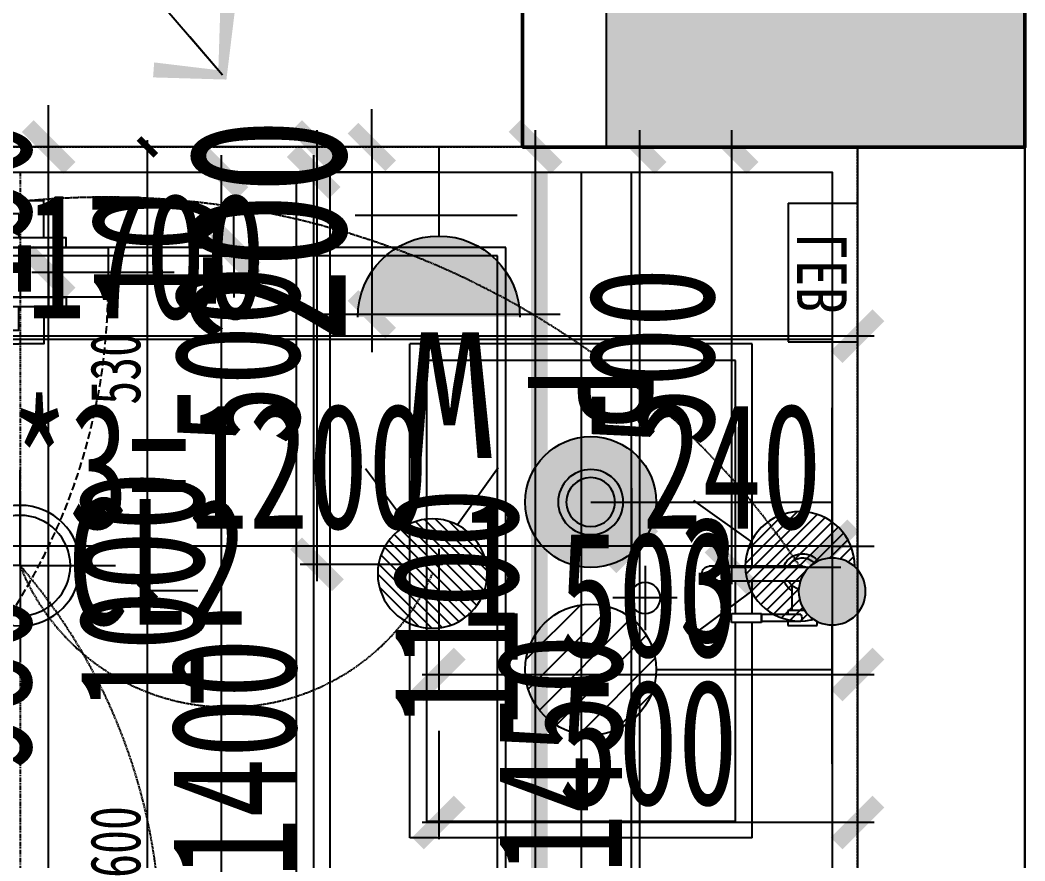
# Model space of a CAD drawing. Extents: x -255202 to 66368, y -6372500 to 603.
# Drawn here: x 63545 to 64745, y -3258140 to -3257136 of the extents above; entities that cross this region are included whole.
import ezdxf
from ezdxf.enums import TextEntityAlignment as Align

# ---------------------------------------------------------------- set-up
doc = ezdxf.new("R2010")
doc.units = 0
doc.header["$LTSCALE"] = 10
doc.header["$MEASUREMENT"] = 0
for name, pattern in [('$0$DASH', [0.35, 0.25, -0.1]), ('__DASH', [0.35, 0.25, -0.1]), ('CONTINOUS', [0]), ('DASH', [0.35, 0.25, -0.1]), ('DOTE', [2.42, 2, -0.2, 0.02, -0.2]), ('PHANTOM2', [31.75, 15.875, -3.175, 3.175, -3.175, 3.175, -3.175])]:
    doc.linetypes.add(name, pattern=pattern)
doc.layers.add('5-L8五联排-墙柱-6.000~-0.050sc$0$G2-Wall', color=61, linetype='Continuous', lineweight=50)
for name, color, linetype in [('A-HACH（图案填充）', 8, 'Continuous'), ('A-WALL-stru（结构墙柱）', 10, 'Continuous'), ('A-WALL（砌体墙）', 7, 'Continuous'), ('A-墙体完成面', 15, 'Continuous'), ('A-门', 251, 'Continuous'), ('D-地面材料', 250, 'Continuous'), ('D_Em_Eqpm（消防设备）', 100, 'Continuous'), ('DIM-地面材质放线', 149, 'Continuous'), ('DIM-平面标注', 149, 'Continuous'), ('DIM-开关定位', 149, 'Continuous'), ('DIM-排水定位', 149, 'Continuous'), ('DIM-插座定位', 146, 'Continuous'), ('DIM-灯具定位', 149, 'Continuous'), ('E-原建筑机电', 34, 'Continuous'), ('E-开关示意', 34, 'Continuous'), ('E-排水', 34, 'Continuous'), ('E-插座示意', 34, 'Continuous'), ('E-给水', 144, 'Continuous'), ('G-BEAM', 4, 'DASH'), ('G-BEAM_CON', 4, 'Continuous'), ('G-WALL', 50, 'Continuous'), ('J-厨具洁具', 45, 'Continuous'), ('J孔洞标注', 149, 'Continuous'), ('T-天花造型', 45, 'Continuous'), ('T-灯具、灯带', 13, 'Continuous'), ('W-文字', 67, 'Continuous'), ('墙体定位图', 7, 'Continuous'), ('天花布置图', 7, 'Continuous'), ('孔洞标注', 58, 'Continuous')]:
    doc.layers.add(name, color=color, linetype=linetype)
doc.styles.add('arch', font='romans.shx', dxfattribs={"width": 0.75})
doc.styles.add('宋体', font='', dxfattribs={"width": 0.8})
doc.styles.add('文字标注', font='', dxfattribs={"width": 0.7})
doc.styles.add('样式222', font='', dxfattribs={"width": 0.7})
doc.styles.add('细黑体', font='', dxfattribs={"width": 0.7})
doc.styles.add('黑体', font='simhei.ttf')
doc.styles.get('宋体').set_extended_font_data('STXihei')
doc.styles.get('文字标注').set_extended_font_data('STXihei')
doc.styles.get('样式222').set_extended_font_data('STXihei')
doc.styles.get('细黑体').set_extended_font_data('STXihei')
doc.dimstyles.new('DK-50', dxfattribs={"dimscale": 50, "dimtxt": 3, "dimasz": 1, "dimexe": 0.4, "dimexo": 0.4, "dimgap": 0.4, "dimtad": 1, "dimtoh": 1, "dimdec": 0, "dimrnd": 5, "dimdsep": 46, "dimtxsty": '样式222', "dimblk": 'ARCHTICK', "dimcen": 3, "dimdle": 0.4, "dimclrd": 149, "dimclre": 149, "dimclrt": 149, "dimadec": 0, "dimazin": 0, "dimtfac": 1, "dimtdec": 0, "dimtix": 1, "dimtmove": 2, "dimatfit": 3, "dimldrblk": 'ARCHTICK', "dimfxl": 3, "dimfxlon": 1, "dimtvp": 1, "dimtolj": 1, "dimtzin": 0, "dimarcsym": 0})
doc.dimstyles.new('TC-DIM', dxfattribs={"dimscale": 0, "dimtxt": 2.5, "dimasz": 1.2, "dimexe": 1.2, "dimexo": 0, "dimgap": 0.5, "dimtad": 1, "dimdec": 0, "dimlfac": -1, "dimzin": 9, "dimdsep": 46, "dimtxsty": 'arch', "dimblk1": 'ARCHTICK', "dimblk2": 'ARCHTICK', "dimsah": 1, "dimcen": 2, "dimdle": 1.2, "dimclrd": 67, "dimclre": 67, "dimclrt": 67, "dimadec": 0, "dimazin": 0, "dimtfac": 1, "dimtdec": 0, "dimtmove": 0, "dimatfit": 3, "dimldrblk": 'ARCHTICK', "dimfxl": 8, "dimtolj": 1, "dimtzin": 0, "dimarcsym": 0})
doc.dimstyles.new('副本 DK-20', dxfattribs={"dimscale": 20, "dimtxt": 3, "dimasz": 1, "dimexe": 0.4, "dimexo": 0.4, "dimgap": 0.4, "dimtad": 1, "dimtoh": 1, "dimdec": 0, "dimrnd": 5, "dimdsep": 46, "dimtxsty": '样式222', "dimblk": 'ARCHTICK', "dimcen": 3, "dimdle": 0.4, "dimclrd": 149, "dimclre": 149, "dimclrt": 149, "dimadec": 0, "dimazin": 0, "dimtfac": 1, "dimtdec": 0, "dimtix": 1, "dimtmove": 2, "dimatfit": 3, "dimldrblk": 'ARCHTICK', "dimfxl": 3, "dimfxlon": 1, "dimtvp": 1, "dimtolj": 1, "dimtzin": 0, "dimarcsym": 0})
doc.dimstyles.new('副本 DK-75', dxfattribs={"dimscale": 75, "dimtxt": 2.5, "dimasz": 0.6, "dimexe": 1, "dimexo": 1, "dimgap": 0.4, "dimtad": 1, "dimdec": 0, "dimrnd": 5, "dimdsep": 46, "dimtxsty": '样式222', "dimblk": 'ARCHTICK', "dimcen": 3, "dimdle": 0.4, "dimclrd": 149, "dimclre": 149, "dimclrt": 149, "dimadec": 0, "dimazin": 0, "dimtfac": 1, "dimtdec": 0, "dimtix": 1, "dimtmove": 2, "dimatfit": 3, "dimldrblk": 'ARCHTICK', "dimfxl": 3, "dimfxlon": 1, "dimtvp": 1, "dimtolj": 1, "dimtzin": 0, "dimarcsym": 0})

# ---------------------------------------------------------------- blocks, each defined once
blk = doc.blocks.new('A$C68523796')
at = {"layer": 'T-灯具、灯带', "color": 8, "ltscale": 0.005}
for p, q in [((114, 114), (114, 228)), ((114, 202), (114, 26)), ((114, 114), (0, 114)), ((114, 114), (114, 0)), ((114, 114), (228, 114))]:
    blk.add_line(p, q, dxfattribs=at)
at = {"layer": 'T-灯具、灯带', "color": 13, "linetype": 'ByBlock'}
blk.add_circle((114, 114), 72, dxfattribs=at)
at = {"layer": 'T-灯具、灯带', "color": 8, "ltscale": 0.005}
blk.add_circle((114, 114), 60, dxfattribs=at)
blk = doc.blocks.new('DQ-安全门灯')
at = {"layer": 'E-原建筑机电'}
for p, q in [((0, 350), (0, 0)), ((0, 350), (700, 350)), ((700, 350), (700, 0)), ((0, 0), (700, 0))]:
    blk.add_line(p, q, dxfattribs=at)
at = {"layer": 'E-原建筑机电', "style": '样式222', "width": 0.7}
blk.add_attdef('E', (296.7, 48.9), '', height=250, dxfattribs=at)
blk = doc.blocks.new('dsfasdfsdfsdf')
at = {"layer": 'D_Em_Eqpm（消防设备）'}
ref = blk.add_blockref('DQ-安全门灯', (1513.5, -6166.1), dxfattribs=dict(at, xscale=0.2866502866489397, yscale=0.2866502866489397, zscale=0.2866502866489397))
ref.add_attrib('E', 'LEB', (1556.2, -6150.5), dxfattribs={"layer": 'E-原建筑机电', "height": 71.66, "style": '黑体', "width": 0.8})
blk = doc.blocks.new('A$C575336CE')
h = blk.add_hatch(color=0)
edge = h.paths.add_edge_path()
edge.add_line((1.41, 90.28), (87.41, 90.28))
edge.add_ellipse((44.41, 90.28), major_axis=(-30.41, 30.41), ratio=1, start_angle=45, end_angle=225, ccw=False)
at = {"color": 0}
for p, q in [((44.41, 0), (44.41, 47.28)), ((0, 36.19), (86, 36.19))]:
    blk.add_line(p, q, dxfattribs=at)
blk.add_arc((44.41, 90.28), 43, 180, 0, dxfattribs=at)
at = {"color": 0, "style": '宋体'}
blk.add_attdef('S', text='', height=84, dxfattribs=at).set_placement((102.58, 76.12), align=Align.BOTTOM_CENTER)
blk = doc.blocks.new('电源点')
at = {"color": 13}
for p, q in [((33110.4, -5288.118), (33111.43, -5287.088)), ((33110.41, -5288.333), (33111.645, -5287.098)), ((33110.45, -5287.844), (33111.156, -5287.138)), ((33110.453, -5288.515), (33111.827, -5287.141)), ((33110.519, -5288.673), (33111.985, -5287.207)), ((33110.604, -5288.812), (33112.124, -5287.292)), ((33110.707, -5288.934), (33112.246, -5287.395)), ((33110.826, -5289.04), (33112.352, -5287.514)), ((33110.961, -5289.129), (33112.441, -5287.649)), ((33111.116, -5289.199), (33112.511, -5287.804)), ((33111.292, -5289.247), (33112.559, -5287.981)), ((33111.499, -5289.264), (33112.576, -5288.188)), ((33111.758, -5289.23), (33112.542, -5288.446))]:
    blk.add_line(p, q, dxfattribs=at)
blk.add_circle((33111.487, -5288.175), 1.089, dxfattribs=at)
blk = doc.blocks.new('4RSD')
at = {"color": 13, "linetype": 'ByBlock'}
for p, q in [((49236.038, -8573.832), (49235.23, -8572.698)), ((49237.036, -8573.842), (49237.867, -8572.724))]:
    blk.add_line(p, q, dxfattribs=at)
at = {"color": 67, "linetype": 'ByBlock'}
blk.add_blockref('电源点', (16125.051, -3286.635), dxfattribs=at)
blk = doc.blocks.new('_ArchTick')
at = {"color": 0, "linetype": 'ByBlock', "const_width": 0.4}
blk.add_lwpolyline([(-0.5, -0.5), (0.5, 0.5)], dxfattribs=at)
blk = doc.blocks.new('*D256')
at = {"layer": 'Defpoints', "color": 0, "transparency": 16777216}
for p in [(63579.2, -3257437), (64237.7, -3257437), (64043.2, -3258417)]:
    blk.add_point(p, dxfattribs=at)
at = {"layer": 'DIM-插座定位', "color": 149, "lineweight": -2, "transparency": 16777216}
for p, q in [((63579.2, -3258437), (63579.2, -3257417)), ((63729.2, -3257437), (63559.2, -3257437)), ((63729.2, -3258417), (63559.2, -3258417))]:
    blk.add_line(p, q, dxfattribs=at)
at = {"layer": 'DIM-插座定位', "color": 149, "lineweight": -2, "transparency": 16777216, "xscale": 50, "yscale": 50, "zscale": 50}
for p, rotation in [((63579.2, -3257437), 90), ((63579.2, -3258417), 270)]:
    blk.add_blockref('_ArchTick', p, dxfattribs=dict(at, rotation=rotation))
at = {"layer": 'DIM-插座定位', "color": 149, "transparency": 16777216, "insert": (63484.2, -3257927), "char_height": 150, "attachment_point": 5, "rotation": 90, "style": '样式222'}
blk.add_mtext('\\A1;980', dxfattribs=at)
blk = doc.blocks.new('*D257')
at = {"layer": 'Defpoints', "color": 0, "transparency": 16777216}
for p in [(63579.2, -3257287), (64492.1, -3257287), (64237.7, -3257437)]:
    blk.add_point(p, dxfattribs=at)
at = {"layer": 'DIM-插座定位', "color": 149, "lineweight": -2, "transparency": 16777216}
for p, q in [((63579.2, -3257287), (63579.2, -3257237)), ((63729.2, -3257287), (63559.2, -3257287)), ((63579.2, -3257437), (63579.2, -3257287)), ((63729.2, -3257437), (63559.2, -3257437)), ((63579.2, -3257437), (63579.2, -3257487))]:
    blk.add_line(p, q, dxfattribs=at)
at = {"layer": 'DIM-插座定位', "color": 149, "lineweight": -2, "transparency": 16777216, "xscale": 50, "yscale": 50, "zscale": 50}
for p, rotation in [((63579.2, -3257287), 270), ((63579.2, -3257437), 90)]:
    blk.add_blockref('_ArchTick', p, dxfattribs=dict(at, rotation=rotation))
at = {"layer": 'DIM-插座定位', "color": 149, "transparency": 16777216, "insert": (63484.2, -3257362), "char_height": 150, "attachment_point": 5, "rotation": 90, "style": '样式222'}
blk.add_mtext('\\A1;150', dxfattribs=at)
blk = doc.blocks.new('A$C74114AF8')
at = {"layer": 'A-HACH（图案填充）'}
blk.add_hatch(color=256, dxfattribs=at).paths.add_polyline_path([(12200, 10200), (12000, 10200), (12000, 8100), (11700, 8100), (11700, 7900), (12200, 7900)])
at = {"layer": 'A-WALL-stru（结构墙柱）', "color": 0}
for p, q in [((12200, 7900), (12200, 10200)), ((11700, 8100), (11700, 7900)), ((11700, 7900), (12200, 7900))]:
    blk.add_line(p, q, dxfattribs=at)
blk = doc.blocks.new('*U40')
at = {"color": 250, "linetype": '$0$DASH', "ltscale": 3}
blk.add_arc((83.73, 119.96), 587.63, 356.39366, 90, dxfattribs=at)
at = {"layer": 'A-门', "ltscale": 0.5}
blk.add_lwpolyline([(94.42, 707.6), (94.42, 83), (45.64, 83), (45.64, 707.6), (94.42, 707.6)], dxfattribs=at)
at = {"layer": 'A-门', "ltscale": 3}
for points in [[(36.12, 644.53), (36.12, 598.6), (45.64, 598.6), (45.64, 666.6), (36.12, 666.6), (36.12, 644.53)], [(103.94, 644.53), (103.94, 598.6), (94.42, 598.6), (94.42, 666.6), (103.94, 666.6), (103.94, 644.53)], [(36.12, 644.53), (0, 644.53), (0, 620.06)], [(103.94, 644.53), (140.06, 644.53), (140.06, 620.06)], [(12.79, 620.06), (12.79, 510.34), (0, 510.34), (0, 620.06)], [(12.79, 620.06), (36.12, 620.06)], [(127.27, 620.06), (103.94, 620.06)], [(127.27, 620.06), (127.27, 510.34), (140.06, 510.34), (140.06, 620.06)]]:
    blk.add_lwpolyline(points, dxfattribs=at)
blk = doc.blocks.new('*D275')
at = {"layer": 'Defpoints', "color": 0, "transparency": 16777216}
for p in [(63785.6, -3257317), (63915.1, -3257317), (63915.1, -3258317)]:
    blk.add_point(p, dxfattribs=at)
at = {"layer": 'DIM-平面标注', "color": 149, "lineweight": -2, "transparency": 16777216}
for p, q in [((63785.6, -3258337), (63785.6, -3257297)), ((63895.1, -3257317), (63765.6, -3257317)), ((63895.1, -3258317), (63765.6, -3258317))]:
    blk.add_line(p, q, dxfattribs=at)
at = {"layer": 'DIM-平面标注', "color": 149, "lineweight": -2, "transparency": 16777216, "xscale": 50, "yscale": 50, "zscale": 50}
for p, rotation in [((63785.6, -3257317), 90), ((63785.6, -3258317), 270)]:
    blk.add_blockref('_ArchTick', p, dxfattribs=dict(at, rotation=rotation))
at = {"layer": 'DIM-平面标注', "color": 149, "transparency": 16777216, "insert": (63690.6, -3257817), "char_height": 150, "attachment_point": 5, "rotation": 90, "style": '样式222'}
blk.add_mtext('\\A1;1000', dxfattribs=at)
blk = doc.blocks.new('*D287')
at = {"layer": 'Defpoints', "color": 0, "transparency": 16777216}
for p in [(64495.1, -3257287), (63965.2, -3257487), (64495.1, -3257487)]:
    blk.add_point(p, dxfattribs=at)
at = {"layer": 'J孔洞标注', "color": 149, "lineweight": -2, "transparency": 16777216}
for p, q in [((63965.2, -3257287), (63965.2, -3257242)), ((64190.2, -3257287), (63890.2, -3257287)), ((63965.2, -3257287), (63965.2, -3257487)), ((64190.2, -3257487), (63890.2, -3257487)), ((63965.2, -3257487), (63965.2, -3257532))]:
    blk.add_line(p, q, dxfattribs=at)
at = {"layer": 'J孔洞标注', "color": 149, "lineweight": -2, "transparency": 16777216, "xscale": 45, "yscale": 45, "zscale": 45}
for p, rotation in [((63965.2, -3257287), 270), ((63965.2, -3257487), 90)]:
    blk.add_blockref('_ArchTick', p, dxfattribs=dict(at, rotation=rotation))
at = {"layer": 'J孔洞标注', "color": 149, "transparency": 16777216, "insert": (63841.5, -3257387), "char_height": 187.5, "attachment_point": 5, "rotation": 90, "style": '样式222'}
blk.add_mtext('\\A1;200', dxfattribs=at)
blk = doc.blocks.new('z')
at = {"color": 67}
blk.add_line((0, 0), (-1, 0), dxfattribs=at)
blk.add_lwpolyline([(-0.972, 0.974, 0.299, 0.174, 0), (0, 0, 0.174, 0.299, 0), (-0.972, -0.974, 0.299, 0.299, 0)], format="xyseb", dxfattribs=at)
blk = doc.blocks.new('*D414')
at = {"layer": 'Defpoints', "color": 0, "transparency": 16777216}
for p in [(63895.7, -3257317), (64345, -3257317), (64345, -3258716.5)]:
    blk.add_point(p, dxfattribs=at)
at = {"layer": 'DIM-灯具定位', "color": 149, "lineweight": -2, "transparency": 16777216}
for p, q in [((63895.7, -3258736.5), (63895.7, -3257297)), ((64045.7, -3257317), (63875.7, -3257317)), ((64045.7, -3258716.5), (63875.7, -3258716.5))]:
    blk.add_line(p, q, dxfattribs=at)
at = {"layer": 'DIM-灯具定位', "color": 149, "lineweight": -2, "transparency": 16777216, "xscale": 50, "yscale": 50, "zscale": 50}
for p, rotation in [((63895.7, -3257317), 90), ((63895.7, -3258716.5), 270)]:
    blk.add_blockref('_ArchTick', p, dxfattribs=dict(at, rotation=rotation))
at = {"layer": 'DIM-灯具定位', "color": 149, "transparency": 16777216, "insert": (63800.7, -3258016.7), "char_height": 150, "attachment_point": 5, "rotation": 90, "style": '样式222'}
blk.add_mtext('\\A1;1400', dxfattribs=at)
blk = doc.blocks.new('*D422')
at = {"layer": 'Defpoints', "color": 0, "linetype": 'ByBlock', "transparency": 16777216}
for p in [(64545.1, -3257287), (64285, -3258737), (64545.1, -3258737)]:
    blk.add_point(p, dxfattribs=at)
at = {"layer": '孔洞标注', "color": 149, "linetype": 'ByBlock', "lineweight": -2, "transparency": 16777216}
for p, q in [((64285, -3257267), (64285, -3258757)), ((64435, -3257287), (64265, -3257287)), ((64435, -3258737), (64265, -3258737))]:
    blk.add_line(p, q, dxfattribs=at)
at = {"layer": '孔洞标注', "color": 149, "linetype": 'ByBlock', "lineweight": -2, "transparency": 16777216, "xscale": 50, "yscale": 50, "zscale": 50}
for p, rotation in [((64285, -3257287), 90), ((64285, -3258737), 270)]:
    blk.add_blockref('_ArchTick', p, dxfattribs=dict(at, rotation=rotation))
at = {"layer": '孔洞标注', "color": 149, "linetype": 'ByBlock', "transparency": 16777216, "insert": (64190, -3258012), "char_height": 150, "attachment_point": 5, "rotation": 90, "style": '样式222'}
blk.add_mtext('\\A1;1450', dxfattribs=at)
blk = doc.blocks.new('*D535')
at = {"layer": 'Defpoints', "color": 0, "transparency": 16777216}
for p in [(64275.1, -3257674.4), (64515.1, -3257674.4), (64275.1, -3257763.9)]:
    blk.add_point(p, dxfattribs=at)
at = {"layer": 'DIM-地面材质放线', "color": 149, "lineweight": -2, "transparency": 16777216}
for p, q in [((64275.1, -3257694.4), (64275.1, -3257783.9)), ((64515.1, -3257694.4), (64515.1, -3257783.9)), ((64275.1, -3257763.9), (64225.1, -3257763.9)), ((64515.1, -3257763.9), (64275.1, -3257763.9)), ((64515.1, -3257763.9), (64565.1, -3257763.9))]:
    blk.add_line(p, q, dxfattribs=at)
at = {"layer": 'DIM-地面材质放线', "color": 149, "lineweight": -2, "transparency": 16777216, "xscale": 50, "yscale": 50, "zscale": 50}
for p, rotation in [((64275.1, -3257763.9), 359.9999999670941), ((64515.1, -3257763.9), 179.9999999670941)]:
    blk.add_blockref('_ArchTick', p, dxfattribs=dict(at, rotation=rotation))
at = {"layer": 'DIM-地面材质放线', "color": 149, "transparency": 16777216, "insert": (64395.1, -3257668.9), "char_height": 150, "attachment_point": 5, "rotation": 360, "style": '样式222'}
blk.add_mtext('\\A1;240', dxfattribs=at)
blk = doc.blocks.new('*D539')
at = {"layer": 'Defpoints', "color": 0, "transparency": 16777216}
for p in [(63075.1, -3257619.9), (64275.1, -3257674.4), (63075.1, -3257763.9)]:
    blk.add_point(p, dxfattribs=at)
at = {"layer": 'DIM-地面材质放线', "color": 149, "lineweight": -2, "transparency": 16777216}
for p, q in [((63075.1, -3257639.9), (63075.1, -3257783.9)), ((64275.1, -3257694.4), (64275.1, -3257783.9)), ((64295.1, -3257763.9), (63055.1, -3257763.9))]:
    blk.add_line(p, q, dxfattribs=at)
at = {"layer": 'DIM-地面材质放线', "color": 149, "lineweight": -2, "transparency": 16777216, "xscale": 50, "yscale": 50, "zscale": 50, "rotation": 180}
blk.add_blockref('_ArchTick', (63075.1, -3257763.9), dxfattribs=at)
at = {"layer": 'DIM-地面材质放线', "color": 149, "lineweight": -2, "transparency": 16777216, "xscale": 50, "yscale": 50, "zscale": 50}
blk.add_blockref('_ArchTick', (64275.1, -3257763.9), dxfattribs=at)
at = {"layer": 'DIM-地面材质放线', "color": 149, "transparency": 16777216, "insert": (63675.1, -3257668.9), "char_height": 150, "attachment_point": 5, "style": '样式222'}
blk.add_mtext('\\A1;400*3=1200', dxfattribs=at)
blk = doc.blocks.new('*D556')
at = {"layer": 'Defpoints', "color": 0, "transparency": 16777216}
for p in [(63697.2, -3257287), (63909.1, -3257287), (63892.1, -3257817)]:
    blk.add_point(p, dxfattribs=at)
at = {"layer": 'DIM-排水定位', "color": 149, "lineweight": -2, "transparency": 16777216}
for p, q in [((63697.2, -3257825), (63697.2, -3257279)), ((63757.2, -3257287), (63689.2, -3257287)), ((63757.2, -3257817), (63689.2, -3257817))]:
    blk.add_line(p, q, dxfattribs=at)
at = {"layer": 'DIM-排水定位', "color": 149, "lineweight": -2, "transparency": 16777216, "xscale": 20, "yscale": 20, "zscale": 20}
for p, rotation in [((63697.2, -3257287), 90), ((63697.2, -3257817), 270)]:
    blk.add_blockref('_ArchTick', p, dxfattribs=dict(at, rotation=rotation))
at = {"layer": 'DIM-排水定位', "color": 149, "transparency": 16777216, "insert": (63659.2, -3257552), "char_height": 60, "attachment_point": 5, "rotation": 90, "style": '样式222'}
blk.add_mtext('\\A1;530', dxfattribs=at)
blk = doc.blocks.new('53E')
at = {"layer": 'E-给水'}
h = blk.add_hatch(color=15, dxfattribs=at)
edge = h.paths.add_edge_path()
edge.add_arc((67856.2, -7414.1), 78.2, 0, 360, ccw=False)
at = {"layer": 'E-给水', "color": 11}
for p, q in [((67956.2, -7125.7), (67743.7, -7125.7)), ((67856.2, -7414.1), (67856.2, -7125.7))]:
    blk.add_line(p, q, dxfattribs=at)
at = {"layer": 'E-给水', "color": 144}
for p, q in [((68168.6, -7125.7), (67956.2, -7125.7)), ((68056.2, -7335.9), (68056.2, -7125.7))]:
    blk.add_line(p, q, dxfattribs=at)
at = {"layer": 'E-给水', "color": 250}
for p, q in [((68042.7, -7337.1), (68133.2, -7427.6)), ((68085.4, -7341.6), (68128.7, -7384.9)), ((68015.1, -7347.6), (68122.7, -7455.2)), ((67994.9, -7365.6), (68104.7, -7475.4)), ((67981.6, -7390.6), (68079.7, -7488.7)), ((67978.9, -7426), (68044.3, -7491.4))]:
    blk.add_line(p, q, dxfattribs=at)
at = {"layer": 'E-给水', "color": 11}
blk.add_circle((67856.2, -7414.1), 78.2, dxfattribs=at)
at = {"layer": 'E-给水', "color": 144}
blk.add_circle((68056.2, -7414.1), 78.2, dxfattribs=at)
at = {"layer": 'E-给水', "color": 11}
for radius, start, end in [(38.9, 0, 180), (29.2, 0, 180), (38.9, 180, 0), (29.2, 180, 0)]:
    blk.add_arc((67856.2, -7414.1), radius, start, end, dxfattribs=at)
at = {"layer": 'E-给水', "color": 67, "ltscale": 0.3, "style": '文字标注', "width": 0.7}
blk.add_text('P', height=150, dxfattribs=at).set_placement((67732.2, -7414.1), align=Align.MIDDLE)
blk = doc.blocks.new('YRE')
at = {"layer": 'E-排水'}
h = blk.add_hatch(color=34, dxfattribs=at)
h.dxf.hatch_style = 1
h.paths.add_polyline_path([(67218.7, -6893.9, 1), (67138.7, -6893.9, 1)])
at = {"layer": 'E-排水', "color": 34}
blk.add_circle((67178.7, -6893.9), 40, dxfattribs=at)
blk = doc.blocks.new('*D699')
at = {"layer": 'Defpoints', "color": 0, "transparency": 16777216}
for p in [(62845.1, 0), (62845.1, -3259988.5), (64425.1, -3260087)]:
    blk.add_point(p, dxfattribs=at)
at = {"layer": '墙体定位图', "color": 149, "lineweight": -2, "transparency": 16777216}
for p, q in [((62845.1, -3259838.5), (62845.1, -3260008.5)), ((64425.1, -3260067), (64425.1, -3259968.5)), ((64445.1, -3259988.5), (62825.1, -3259988.5))]:
    blk.add_line(p, q, dxfattribs=at)
at = {"layer": '墙体定位图', "color": 149, "lineweight": -2, "transparency": 16777216, "xscale": 50, "yscale": 50, "zscale": 50, "rotation": 180}
blk.add_blockref('_ArchTick', (62845.1, -3259988.5), dxfattribs=at)
at = {"layer": '墙体定位图', "color": 149, "lineweight": -2, "transparency": 16777216, "xscale": 50, "yscale": 50, "zscale": 50}
blk.add_blockref('_ArchTick', (64425.1, -3259988.5), dxfattribs=at)
at = {"layer": '墙体定位图', "color": 149, "transparency": 16777216, "insert": (63635.1, -3259893.5), "char_height": 150, "attachment_point": 5, "style": '样式222'}
blk.add_mtext('\\A1;1580', dxfattribs=at)
blk = doc.blocks.new('*D701')
at = {"layer": 'Defpoints', "color": 0, "transparency": 16777216}
for p in [(64160.7, -3257287), (64495.1, -3257287), (64545.1, -3258387)]:
    blk.add_point(p, dxfattribs=at)
at = {"layer": '墙体定位图', "color": 149, "lineweight": -2, "transparency": 16777216}
for p, q in [((64160.7, -3258407), (64160.7, -3257267)), ((64310.7, -3257287), (64140.7, -3257287)), ((64310.7, -3258387), (64140.7, -3258387))]:
    blk.add_line(p, q, dxfattribs=at)
at = {"layer": '墙体定位图', "color": 149, "lineweight": -2, "transparency": 16777216, "xscale": 50, "yscale": 50, "zscale": 50}
for p, rotation in [((64160.7, -3257287), 90), ((64160.7, -3258387), 270)]:
    blk.add_blockref('_ArchTick', p, dxfattribs=dict(at, rotation=rotation))
at = {"layer": '墙体定位图', "color": 149, "transparency": 16777216, "insert": (64065.7, -3257837), "char_height": 150, "attachment_point": 5, "rotation": 90, "style": '样式222'}
blk.add_mtext('\\A1;1100', dxfattribs=at)
blk = doc.blocks.new('*D702')
at = {"layer": 'Defpoints', "color": 0, "transparency": 16777216}
for p in [(62845.1, -3257287), (64545.1, -3257287), (62845.1, -3257513)]:
    blk.add_point(p, dxfattribs=at)
at = {"layer": '墙体定位图', "color": 149, "lineweight": -2, "transparency": 16777216}
for p, q in [((62845.1, -3257363), (62845.1, -3257533)), ((64545.1, -3257363), (64545.1, -3257533)), ((64565.1, -3257513), (62825.1, -3257513))]:
    blk.add_line(p, q, dxfattribs=at)
at = {"layer": '墙体定位图', "color": 149, "lineweight": -2, "transparency": 16777216, "xscale": 50, "yscale": 50, "zscale": 50, "rotation": 180}
blk.add_blockref('_ArchTick', (62845.1, -3257513), dxfattribs=at)
at = {"layer": '墙体定位图', "color": 149, "lineweight": -2, "transparency": 16777216, "xscale": 50, "yscale": 50, "zscale": 50}
blk.add_blockref('_ArchTick', (64545.1, -3257513), dxfattribs=at)
at = {"layer": '墙体定位图', "color": 149, "transparency": 16777216, "insert": (63695.1, -3257418), "char_height": 150, "attachment_point": 5, "style": '样式222'}
blk.add_mtext('\\A1;1700', dxfattribs=at)
blk = doc.blocks.new('*D885')
at = {"layer": 'Defpoints', "color": 0, "transparency": 16777216}
for p in [(63727.1, -3257407), (63800.4, -3257407), (63727.1, -3257417)]:
    blk.add_point(p, dxfattribs=at)
at = {"layer": '天花布置图', "color": 149, "lineweight": -2, "transparency": 16777216}
for p, q in [((63800.4, -3257407), (63800.4, -3257357)), ((63747.1, -3257407), (63820.4, -3257407)), ((63800.4, -3257417), (63800.4, -3257407)), ((63747.1, -3257417), (63820.4, -3257417)), ((63800.4, -3257417), (63800.4, -3257467))]:
    blk.add_line(p, q, dxfattribs=at)
at = {"layer": '天花布置图', "color": 149, "lineweight": -2, "transparency": 16777216, "xscale": 50, "yscale": 50, "zscale": 50}
for p, rotation in [((63800.4, -3257407), 270), ((63800.4, -3257417), 90)]:
    blk.add_blockref('_ArchTick', p, dxfattribs=dict(at, rotation=rotation))
at = {"layer": '天花布置图', "color": 149, "transparency": 16777216, "insert": (63705.4, -3257412), "char_height": 150, "attachment_point": 5, "rotation": 90, "style": '样式222'}
blk.add_mtext('\\A1;10', dxfattribs=at)
blk = doc.blocks.new('*D915')
at = {"layer": 'Defpoints', "color": 0, "transparency": 16777216}
for p in [(64045.1, -3257287), (64545.1, -3257287), (64545.1, -3257917)]:
    blk.add_point(p, dxfattribs=at)
at = {"layer": 'DIM-插座定位', "color": 149, "lineweight": -2, "transparency": 16777216}
for p, q in [((64045.1, -3257767), (64045.1, -3257937)), ((64545.1, -3257767), (64545.1, -3257937)), ((64025.1, -3257917), (64565.1, -3257917))]:
    blk.add_line(p, q, dxfattribs=at)
at = {"layer": 'DIM-插座定位', "color": 149, "lineweight": -2, "transparency": 16777216, "xscale": 50, "yscale": 50, "zscale": 50, "rotation": 180}
blk.add_blockref('_ArchTick', (64045.1, -3257917), dxfattribs=at)
at = {"layer": 'DIM-插座定位', "color": 149, "lineweight": -2, "transparency": 16777216, "xscale": 50, "yscale": 50, "zscale": 50}
blk.add_blockref('_ArchTick', (64545.1, -3257917), dxfattribs=at)
at = {"layer": 'DIM-插座定位', "color": 149, "transparency": 16777216, "insert": (64295.1, -3257822), "char_height": 150, "attachment_point": 5, "style": '样式222'}
blk.add_mtext('\\A1;500', dxfattribs=at)
blk = doc.blocks.new('*D1034')
at = {"layer": 'Defpoints', "color": 0, "transparency": 16777216}
for p in [(63697.2, -3257817), (63847.2, -3257817), (63860.7, -3258417)]:
    blk.add_point(p, dxfattribs=at)
at = {"layer": 'DIM-排水定位', "color": 149, "lineweight": -2, "transparency": 16777216}
for p, q in [((63697.2, -3258425), (63697.2, -3257809)), ((63757.2, -3257817), (63689.2, -3257817)), ((63757.2, -3258417), (63689.2, -3258417))]:
    blk.add_line(p, q, dxfattribs=at)
at = {"layer": 'DIM-排水定位', "color": 149, "lineweight": -2, "transparency": 16777216, "xscale": 20, "yscale": 20, "zscale": 20}
for p, rotation in [((63697.2, -3257817), 90), ((63697.2, -3258417), 270)]:
    blk.add_blockref('_ArchTick', p, dxfattribs=dict(at, rotation=rotation))
at = {"layer": 'DIM-排水定位', "color": 149, "transparency": 16777216, "insert": (63659.2, -3258117), "char_height": 60, "attachment_point": 5, "rotation": 90, "style": '样式222'}
blk.add_mtext('\\A1;600', dxfattribs=at)
blk = doc.blocks.new('*D1081')
at = {"layer": 'Defpoints', "color": 0, "transparency": 16777216}
for p in [(64545.1, -3257287), (64394.8, -3257789.2), (64545.1, -3257789.2)]:
    blk.add_point(p, dxfattribs=at)
at = {"layer": 'DIM-开关定位', "color": 149, "lineweight": -2, "transparency": 16777216}
for p, q in [((64394.8, -3257267), (64394.8, -3257809.2)), ((64525.1, -3257287), (64374.8, -3257287)), ((64525.1, -3257789.2), (64374.8, -3257789.2))]:
    blk.add_line(p, q, dxfattribs=at)
at = {"layer": 'DIM-开关定位', "color": 149, "lineweight": -2, "transparency": 16777216, "xscale": 50, "yscale": 50, "zscale": 50}
for p, rotation in [((64394.8, -3257287), 90), ((64394.8, -3257789.2), 270)]:
    blk.add_blockref('_ArchTick', p, dxfattribs=dict(at, rotation=rotation))
at = {"layer": 'DIM-开关定位', "color": 149, "transparency": 16777216, "insert": (64299.8, -3257538.1), "char_height": 150, "attachment_point": 5, "rotation": 90, "style": '样式222'}
blk.add_mtext('\\A1;500', dxfattribs=at)
blk = doc.blocks.new('*D1088')
at = {"layer": 'Defpoints', "color": 0, "transparency": 16777216}
for p in [(63899.7, -3257287), (64169.2, -3257287), (64169.2, -3257785.5)]:
    blk.add_point(p, dxfattribs=at)
at = {"layer": 'DIM-开关定位', "color": 149, "lineweight": -2, "transparency": 16777216}
for p, q in [((63899.7, -3257805.5), (63899.7, -3257267)), ((64049.7, -3257287), (63879.7, -3257287)), ((64049.7, -3257785.5), (63879.7, -3257785.5))]:
    blk.add_line(p, q, dxfattribs=at)
at = {"layer": 'DIM-开关定位', "color": 149, "lineweight": -2, "transparency": 16777216, "xscale": 50, "yscale": 50, "zscale": 50}
for p, rotation in [((63899.7, -3257287), 90), ((63899.7, -3257785.5), 270)]:
    blk.add_blockref('_ArchTick', p, dxfattribs=dict(at, rotation=rotation))
at = {"layer": 'DIM-开关定位', "color": 149, "transparency": 16777216, "insert": (63804.7, -3257536.2), "char_height": 150, "attachment_point": 5, "rotation": 90, "style": '样式222'}
blk.add_mtext('\\A1;500', dxfattribs=at)
blk = doc.blocks.new('*D1098')
at = {"layer": 'Defpoints', "color": 0, "transparency": 16777216}
for p in [(64045.1, -3257964.3), (64545.1, -3257964.3), (64045.1, -3258093.7)]:
    blk.add_point(p, dxfattribs=at)
at = {"layer": 'DIM-开关定位', "color": 149, "lineweight": -2, "transparency": 16777216}
for p, q in [((64045.1, -3257984.3), (64045.1, -3258113.7)), ((64545.1, -3257984.3), (64545.1, -3258113.7)), ((64565.1, -3258093.7), (64025.1, -3258093.7))]:
    blk.add_line(p, q, dxfattribs=at)
at = {"layer": 'DIM-开关定位', "color": 149, "lineweight": -2, "transparency": 16777216, "xscale": 50, "yscale": 50, "zscale": 50, "rotation": 180}
blk.add_blockref('_ArchTick', (64045.1, -3258093.7), dxfattribs=at)
at = {"layer": 'DIM-开关定位', "color": 149, "lineweight": -2, "transparency": 16777216, "xscale": 50, "yscale": 50, "zscale": 50}
blk.add_blockref('_ArchTick', (64545.1, -3258093.7), dxfattribs=at)
at = {"layer": 'DIM-开关定位', "color": 149, "transparency": 16777216, "insert": (64295.1, -3257998.7), "char_height": 150, "attachment_point": 5, "style": '样式222'}
blk.add_mtext('\\A1;500', dxfattribs=at)
blk = doc.blocks.new('fgdgdgd')
at = {"layer": '5-L8五联排-墙柱-6.000~-0.050sc$0$G2-Wall'}
blk.add_lwpolyline([(167452.6, 67024.8), (168052.6, 67024.8), (168052.6, 69324.8), (167852.6, 69324.8), (167852.6, 67224.8), (167452.6, 67224.8)], close=True, dxfattribs=at)
at = {"layer": 'G-BEAM'}
for p, q in [((167452.6, 67024.8), (164952.6, 67024.8)), ((167852.6, 59524.8), (167852.6, 67024.8))]:
    blk.add_line(p, q, dxfattribs=at)
at = {"layer": 'G-BEAM_CON', "linetype": 'Continuous'}
blk.add_line((168052.6, 59524.8), (168052.6, 67024.8), dxfattribs=at)
at = {"layer": 'G-WALL'}
blk.add_lwpolyline([(167452.6, 67024.8), (168052.6, 67024.8), (168052.6, 69324.8), (167852.6, 69324.8), (167852.6, 67224.8), (167452.6, 67224.8)], close=True, dxfattribs=at)
at = {"layer": 'W-文字'}
blk.add_leader([(167094.4, 67110.7), (166904.2, 67332.1), (166237.4, 67332.1)], dimstyle='TC-DIM', override={"dimscale": 50, "dimtad": 0, "dimldrblk": 'z'}, dxfattribs=at)

msp = doc.modelspace()

# ---------------------------------------------------------------- linework, layer by layer
at = {"layer": 'A-WALL（砌体墙）'}
for p, q in [((64745.1, -3256987), (64745.1, -3257287)), ((64145.1, -3257287), (62845.1, -3257287)), ((64145.1, -3257287), (62845.1, -3257287)), ((64545.1, -3257287), (64145.1, -3257287)), ((64545.1, -3257287), (64145.1, -3257287)), ((64545.1, -3257287), (64545.1, -3258387)), ((64745.1, -3257287), (64745.1, -3258736.9))]:
    msp.add_line(p, q, dxfattribs=at)
at = {"layer": 'A-墙体完成面'}
msp.add_lwpolyline([(62875.1, -3257387), (62875.1, -3257317), (64515.1, -3257317), (64515.1, -3257517)], dxfattribs=at)
at = {"layer": 'D-地面材料'}
for p, q in [((63875.1, -3259117), (63875.1, -3257317)), ((64275.1, -3258317), (64275.1, -3257317)), ((64515.1, -3257517), (62875.1, -3257517))]:
    msp.add_line(p, q, dxfattribs=at)
at = {"layer": 'DIM-灯具定位', "color": 250, "linetype": 'PHANTOM2', "ltscale": 0.03}
msp.add_line((63545.1, -3257317), (63545.1, -3260057), dxfattribs=at)
at = {"layer": 'E-开关示意', "linetype": '__DASH', "ltscale": 0.5}
for centre, radius, start, end in [((63025.3, -3258237), 687.6, 319.1189, 40.8811), ((63793.3, -3257689), 266.9, 201.5551, 336.2273)]:
    msp.add_arc(centre, radius, start, end, dxfattribs=at)
at = {"layer": 'J-厨具洁具', "linetype": 'ByBlock'}
msp.add_line((63915.1, -3257317), (63915.1, -3258317), dxfattribs=at)
at = {"layer": 'J-厨具洁具', "linetype": 'ByBlock', "extrusion": (0, 0, -1)}
for p, q in [((64010.5, -3258112.1), (64010.5, -3257522.1)), ((64419.5, -3257522.1), (64010.5, -3257522.1)), ((64419.5, -3257787.7), (64419.5, -3257522.1)), ((64419.5, -3258112.1), (64419.5, -3257854.7)), ((64419.5, -3258112.1), (64010.5, -3258112.1))]:
    msp.add_line(p, q, dxfattribs=at)
at = {"layer": 'J-厨具洁具', "color": 250, "linetype": 'ByBlock', "extrusion": (0, 0, -1)}
for p, q in [((64399.5, -3257542.1), (64030.5, -3257542.1)), ((64030.5, -3257542.1), (64030.5, -3258092.1)), ((64399.5, -3257787.7), (64399.5, -3257542.1)), ((64291.5, -3257787.2), (64291.5, -3257864)), ((64479.5, -3257787.7), (64368.2, -3257787.7)), ((64479.5, -3257805.4), (64368.2, -3257805.4)), ((64399.5, -3257844.2), (64399.5, -3257805.4)), ((64419.5, -3257844.2), (64419.5, -3257805.4)), ((64467, -3257840.5), (64467, -3257810.7)), ((64492, -3257840.5), (64492, -3257810.7)), ((64329.9, -3257825.6), (64253.1, -3257825.6)), ((64394.8, -3257854.7), (64394.8, -3257844.2)), ((64394.8, -3257844.2), (64430.4, -3257844.2)), ((64430.4, -3257844.2), (64430.4, -3257854.7)), ((64477.3, -3257845.5), (64430.4, -3257845.5)), ((64430.4, -3257853.5), (64430.4, -3257845.5)), ((64496.9, -3257840.5), (64462.1, -3257840.5)), ((64462.1, -3257840.5), (64462.1, -3257845.5)), ((64496.9, -3257858.4), (64496.9, -3257840.5)), ((64430.4, -3257854.7), (64394.8, -3257854.7)), ((64399.5, -3258092.1), (64399.5, -3257854.7)), ((64477.3, -3257853.5), (64430.4, -3257853.5)), ((64462.1, -3257853.5), (64462.1, -3257858.4)), ((64462.1, -3257858.4), (64496.9, -3257858.4)), ((64030.5, -3258092.1), (64399.5, -3258092.1))]:
    msp.add_line(p, q, dxfattribs=at)
msp.add_circle((-64291.5, -3257825.6), 18.4, dxfattribs=at)
for centre, radius, start, end in [((-64479.5, -3257796.6), 23.9, 21.836, 121.5588), ((-64479.5, -3257796.6), 18.9, 28.0627, 331.9373), ((-64479.5, -3257796.6), 23.9, 121.5588, 238.4412), ((-64368.2, -3257796.6), 8.88, 270, 90), ((-64479.5, -3257796.6), 8.88, 90, 270), ((-64479.5, -3257796.6), 23.9, 301.5588, 338.164), ((-64471.7, -3257849.5), 6.88, 144.4738, 215.5262)]:
    msp.add_arc(centre, radius, start, end, dxfattribs=at)
at = {"layer": 'T-天花造型'}
msp.add_lwpolyline([(64215.1, -3257317), (64215.1, -3259117)], dxfattribs=at)
for points in [[(64125.1, -3257407), (62965.1, -3257407), (62965.1, -3259967), (64125.1, -3259967)], [(64115.1, -3257417), (62975.1, -3257417), (62975.1, -3259957), (64115.1, -3259957)]]:
    msp.add_lwpolyline(points, close=True, dxfattribs=at)
at = {"layer": 'T-灯具、灯带', "linetype": 'DOTE', "ltscale": 0.3, "const_width": 20}
msp.add_lwpolyline([(64165.1, -3257317), (64165.1, -3259117)], dxfattribs=at)

# ---------------------------------------------------------------- block references
msp.add_blockref('A$C74114AF8', (52545.1, -3265187))
at = {"layer": 'A-门', "extrusion": (0, 0, -1), "xscale": -1.216867540497333, "yscale": 1.216867540497333, "zscale": -1.216867540497333, "rotation": 89.99999843797947}
msp.add_blockref('*U40', (-62789.1, -3257351.5), dxfattribs=at)
at = {"layer": 'E-插座示意', "linetype": 'ByBlock', "lineweight": -2}
ref = msp.add_blockref('A$C575336CE', (63945.2, -3257287), dxfattribs=dict(at, xscale=-2.25, yscale=2.25, zscale=2.25, rotation=180))
ref.add_attrib('S', 'W', dxfattribs={"layer": '0', "color": 0, "height": 150, "rotation": 180, "style": '宋体'}).set_placement((64058.6, -3257463.4), align=Align.BOTTOM_CENTER)
at = {"layer": 'E-插座示意', "linetype": 'ByBlock', "extrusion": (0, 0, -1), "xscale": 0.8253016022242825, "yscale": 0.8253016022242825, "zscale": -0.8253016022242825, "rotation": 270}
msp.add_blockref('dsfasdfsdfsdf', (-59456.2, -3256105.1), dxfattribs=at)
at = {"layer": 'E-给水', "color": 0, "linetype": 'ByBlock', "zscale": -1, "rotation": 269.9961596330565}
msp.add_blockref('53E', (71645.2, -3189855.4), dxfattribs=at)
at = {"layer": 'T-灯具、灯带', "xscale": -1}
msp.add_blockref('A$C68523796', (63659.1, -3257901), dxfattribs=at)
at = {"layer": 'T-灯具、灯带', "linetype": 'ByBlock', "xscale": -60.00000000000009, "yscale": 60.00000000000009, "zscale": 60.00000000000009}
msp.add_blockref('4RSD', (3018229.8, -2743307.9), dxfattribs=at)
at = {"layer": 'T-灯具、灯带', "linetype": 'ByBlock', "xscale": -60.00000000000009, "yscale": 60.00000000000009, "zscale": 60.00000000000009, "rotation": 90}
msp.add_blockref('4RSD', (-450012.1, -303595.5), dxfattribs=at)

# ---------------------------------------------------------------- texts
at = {"layer": 'T-灯具、灯带', "linetype": 'DOTE', "ltscale": 0.3, "style": '细黑体', "width": 0.7}
msp.add_text('CL2', height=150, dxfattribs=at).set_placement((63602.2, -3257857.3))
at = {"layer": 'T-灯具、灯带', "linetype": 'ByBlock', "style": '样式222', "width": 0.7}
for s, p in [('1', (64071.1, -3257858.8)), ('3', (64331.9, -3257878.2))]:
    msp.add_text(s, height=150, dxfattribs=at).set_placement(p)

# ---------------------------------------------------------------- dimensions: what is measured, and where the dimension line sits
at = {"layer": 'DIM-地面材质放线'}
dim = msp.add_linear_dim(base=(63075.1, -3257763.9), p1=(64275.1, -3257674.4), p2=(63075.1, -3257619.9), angle=360, text='400*3=<>', dimstyle='DK-50', dxfattribs=at)
dim.commit()
dim.dimension.update_dxf_attribs({"geometry": '*D539', "text_midpoint": (63675.1, -3257668.9)})
at = {"layer": 'DIM-平面标注'}
dim = msp.add_linear_dim(base=(63785.6, -3257317), p1=(63915.1, -3258317), p2=(63915.1, -3257317), angle=90, dimstyle='DK-50', dxfattribs=at)
dim.commit()
dim.dimension.update_dxf_attribs({"geometry": '*D275', "text_midpoint": (63690.6, -3257817)})
at = {"layer": 'DIM-开关定位', "color": 1}
for base, p1, p2, angle, picture, middle in [((63899.6918, -3257287.0217), (64169.1738, -3257785.4534), (64169.1738, -3257287.0217), 90, '*D1088', (63804.6918, -3257536.2375)), ((64045.1, -3258093.7), (64545.1, -3257964.3), (64045.1, -3257964.3), 180, '*D1098', (64295.1, -3257998.7))]:
    dim = msp.add_linear_dim(base=base, p1=p1, p2=p2, angle=angle, dimstyle='DK-50', dxfattribs=at)
    dim.commit()
    dim.dimension.update_dxf_attribs({"geometry": picture, "text_midpoint": middle})
at = {"layer": 'DIM-排水定位'}
dim = msp.add_linear_dim(base=(63697.2, -3257287), p1=(63892.1, -3257817), p2=(63909.1, -3257287), angle=90, dimstyle='副本 DK-20', dxfattribs=at)
dim.commit()
dim.dimension.update_dxf_attribs({"geometry": '*D556', "text_midpoint": (63659.2, -3257552)})
at = {"layer": 'DIM-排水定位', "color": 3}
dim = msp.add_linear_dim(base=(63697.2, -3257817), p1=(63860.7, -3258417), p2=(63847.2, -3257817), angle=90, dimstyle='副本 DK-20', dxfattribs=at)
dim.commit()
dim.dimension.update_dxf_attribs({"geometry": '*D1034', "text_midpoint": (63659.2, -3258117)})
at = {"layer": 'DIM-插座定位'}
for base, p1, p2, picture, middle in [((63579.2, -3257287), (64237.7, -3257437), (64492.1, -3257287), '*D257', (63484.2, -3257362)), ((63579.2, -3257437), (64043.2, -3258417), (64237.7, -3257437), '*D256', (63484.2, -3257927))]:
    dim = msp.add_linear_dim(base=base, p1=p1, p2=p2, angle=90, dimstyle='DK-50', dxfattribs=at)
    dim.commit()
    dim.dimension.update_dxf_attribs({"geometry": picture, "text_midpoint": middle})
at = {"layer": 'DIM-灯具定位'}
dim = msp.add_aligned_dim(p1=(64345.0438, -3258716.475), p2=(64345.0438, -3257317.0217), distance=449.3454, dimstyle='DK-50', dxfattribs=at)
dim.commit()
dim.dimension.update_dxf_attribs({"geometry": '*D414', "text_midpoint": (63800.6984, -3258016.7483)})
at = {"layer": 'J孔洞标注'}
dim = msp.add_linear_dim(base=(63965.2, -3257487), p1=(64495.1, -3257287), p2=(64495.1, -3257487), angle=90, dimstyle='副本 DK-75', dxfattribs=at)
dim.commit()
dim.dimension.update_dxf_attribs({"geometry": '*D287', "text_midpoint": (63841.5, -3257387)})
at = {"layer": '墙体定位图', "color": 1}
for base, p1, p2, picture, middle in [((62845.1, -3259988.5), (64425.1, -3260087), (62845.1, 0), '*D699', (63635.1, -3259893.5)), ((62845.1, -3257513), (64545.1, -3257287), (62845.1, -3257287), '*D702', (63695.1, -3257418))]:
    dim = msp.add_linear_dim(base=base, p1=p1, p2=p2, angle=180, dimstyle='DK-50', dxfattribs=at)
    dim.commit()
    dim.dimension.update_dxf_attribs({"geometry": picture, "text_midpoint": middle})
at = {"layer": '天花布置图', "color": 1}
dim = msp.add_linear_dim(base=(63800.4, -3257407), p1=(63727.1, -3257417), p2=(63727.1, -3257407), angle=90, dimstyle='DK-50', dxfattribs=at)
dim.commit()
dim.dimension.update_dxf_attribs({"geometry": '*D885', "text_midpoint": (63705.4, -3257412)})

# ---------------------------------------------------------------- next in the draw order: wipeouts: each hides what was drawn before it
at = {"color": 1}
msp.add_wipeout([(64482.5, -3257793.6), (64489, -3257787.4), (64493.1, -3257783.5), (64500.2, -3257780.7), (64505.2, -3257779.1), (64509.8, -3257778.2), (64514.9, -3257777.9), (64524.8, -3257779.1), (64532.5, -3257781.9), (64538, -3257785.2), (64542.3, -3257788.7), (64544.8, -3257791.2), (64549.1, -3257797), (64551.2, -3257801), (64553.7, -3257808), (64554.7, -3257813.6), (64554.9, -3257817.9), (64554.5, -3257823.8), (64553, -3257830.1), (64551.3, -3257834.6), (64549.4, -3257838.3), (64544.8, -3257844.5), (64541.9, -3257847.4), (64538.3, -3257850.3), (64534.5, -3257852.8), (64531, -3257854.5), (64524.2, -3257856.8), (64521.1, -3257857.4), (64517.7, -3257857.8), (64511, -3257857.7), (64505.7, -3257856.8), (64501.1, -3257855.4), (64494.5, -3257852.2), (64488.3, -3257847.7), (64485.2, -3257844.6), (64482, -3257840.5), (64480, -3257837.4), (64476.3, -3257828.2), (64475.2, -3257822.7), (64474.9, -3257817.9), (64475.2, -3257813.2), (64476.2, -3257808), (64476.9, -3257805.4), (64479.2, -3257800), (64480.5, -3257797.5), (64481.4, -3257796.1), (64482.1, -3257795)], dxfattribs=at).dxf.layer = 'DIM-排水定位'

# ---------------------------------------------------------------- next in the draw order: linework, layer by layer
at = {"layer": 'A-WALL（砌体墙）'}
msp.add_line((64545.1, -3257287), (64545.1, -3258387), dxfattribs=at)
at = {"layer": 'A-墙体完成面'}
msp.add_lwpolyline([(64515.1, -3257487), (64515, -3258517.8)], dxfattribs=at)
at = {"layer": 'E-开关示意', "linetype": '__DASH', "ltscale": 0.5}
msp.add_arc((63647.3, -3258347.1), 1000, 34.0526, 171.781, dxfattribs=at)

# ---------------------------------------------------------------- next in the draw order: block references
at = {"layer": 'E-给水', "color": 0, "linetype": 'ByBlock', "xscale": -1, "zscale": -1, "rotation": 270.0038403669435}
msp.add_blockref('YRE', (71413.3, -3324996.1), dxfattribs=at)
at = {"layer": 'G-BEAM_CON', "linetype": 'CONTINOUS'}
msp.add_blockref('fgdgdgd', (-103307.5, -3324311.9), dxfattribs=at)

# ---------------------------------------------------------------- next in the draw order: dimensions: what is measured, and where the dimension line sits
at = {"layer": 'DIM-地面材质放线'}
dim = msp.add_aligned_dim(p1=(64515.1, -3257674.4), p2=(64275.1, -3257674.4), distance=89.5, dimstyle='DK-50', dxfattribs=at)
dim.commit()
dim.dimension.update_dxf_attribs({"geometry": '*D535', "text_midpoint": (64395.1, -3257668.9)})
at = {"layer": 'DIM-开关定位'}
dim = msp.add_aligned_dim(p1=(64545.1, -3257287), p2=(64545.1, -3257789.2), distance=-150.3, dimstyle='DK-50', dxfattribs=at)
dim.commit()
dim.dimension.update_dxf_attribs({"geometry": '*D1081', "text_midpoint": (64299.8, -3257538.1)})
at = {"layer": 'DIM-插座定位'}
dim = msp.add_linear_dim(base=(64545.1, -3257917), p1=(64045.1, -3257287), p2=(64545.1, -3257287), angle=180, dimstyle='DK-50', dxfattribs=at)
dim.commit()
dim.dimension.update_dxf_attribs({"geometry": '*D915', "text_midpoint": (64295.1, -3257822)})
at = {"layer": '墙体定位图', "color": 1}
dim = msp.add_linear_dim(base=(64160.7, -3257287), p1=(64545.1, -3258387), p2=(64495.1, -3257287), angle=90, dimstyle='DK-50', dxfattribs=at)
dim.commit()
dim.dimension.update_dxf_attribs({"geometry": '*D701', "text_midpoint": (64065.7, -3257837)})
at = {"layer": '孔洞标注', "linetype": 'ByBlock'}
dim = msp.add_aligned_dim(p1=(64545.1, -3257287), p2=(64545.1, -3258737), distance=-260.1, dimstyle='DK-50', dxfattribs=at)
dim.commit()
dim.dimension.update_dxf_attribs({"geometry": '*D422', "text_midpoint": (64190, -3258012)})

doc.saveas('drawing.dxf')
